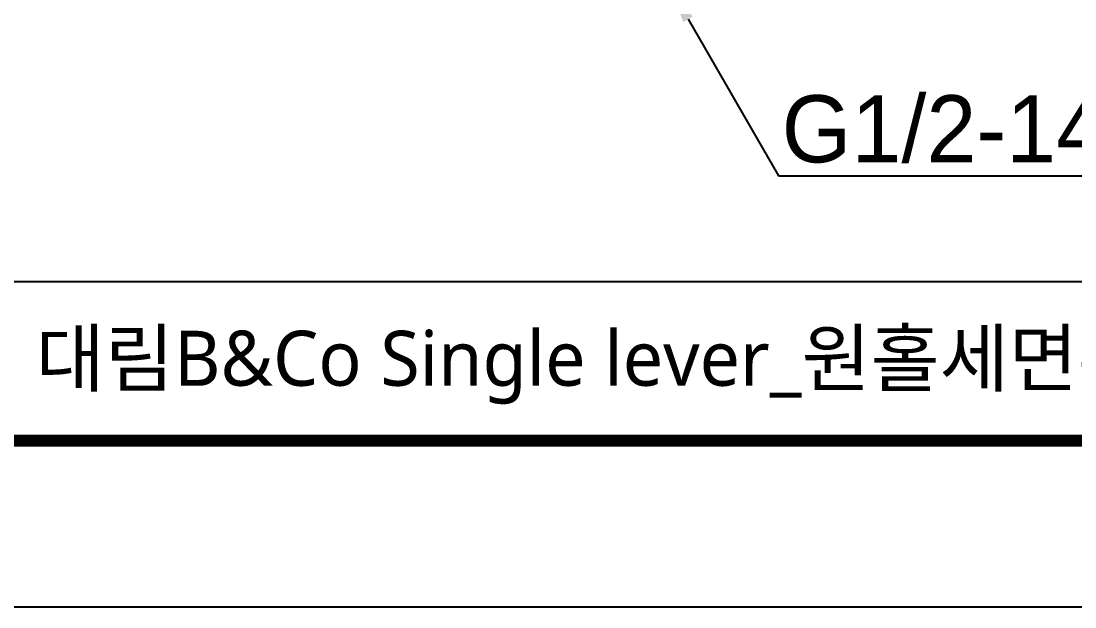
# Model space of a CAD drawing. Extents: x 0 to 1647, y 4681 to 5260.
# Drawn here: x 152.3 to 309.2, y 4681.2 to 4768.5 of the extents above; entities that cross this region are included whole.
import ezdxf
from ezdxf import colors
from ezdxf.entities.mleader import LeaderData, LeaderLine
from ezdxf.math import Vec2, Vec3

# ---------------------------------------------------------------- set-up
doc = ezdxf.new("R2010")
doc.units = 0
doc.header["$LTSCALE"] = 30
doc.header["$MEASUREMENT"] = 0
doc.layers.get('0').update_dxf_attribs({"linetype": 'CONTINUOUS'})
doc.styles.add('Daelim Dimension', font='NanumGothic.ttf')
doc.styles.get("Standard").update_dxf_attribs({"font": 'SYMBOL'})

msp = doc.modelspace()

# ---------------------------------------------------------------- linework, layer by layer
at = {"color": 5}
msp.add_line((12.7, 4729.67), (648.72, 4729.67), dxfattribs=at)
at = {"ltscale": 0.5}
msp.add_lwpolyline([(0, 4681.18), (789.88, 4681.18), (789.88, 5259.94), (0, 5259.94)], close=True, dxfattribs=at)
at = {"color": 5, "linetype": 'ByBlock', "lineweight": 200, "const_width": 1.82}
msp.add_lwpolyline([(12.7, 4705.96), (777.1, 4705.96), (777.1, 5246.5), (12.7, 5246.5)], close=True, dxfattribs=at)

# ---------------------------------------------------------------- texts
at = {"color": 2, "insert": (154.51, 4722.33), "char_height": 8.198, "width": 362.8925, "attachment_point": 1, "style": 'Daelim Dimension'}
msp.add_mtext('대림B&Co Single lever_원홀세면수전_DL L4210', dxfattribs=at)

# ---------------------------------------------------------------- leaders
at = {"ltscale": 0.5}
ml = msp.add_multileader_mtext('Standard', dxfattribs=at)
ml.set_content('{\\f나눔고딕|b0|i0|c129|p50;G1/2-14TH}', color=256)
ml.set_leader_properties(color=5)
ml.build(insert=Vec2(0, 0))
ml.multileader.update_dxf_attribs({"text_left_attachment_type": 6, "text_right_attachment_type": 6, "dogleg_length": 0.36, "arrow_head_size": 5})
ctx = ml.context
ctx.base_point, ctx.char_height, ctx.arrow_head_size, ctx.landing_gap_size, ctx.plane_origin = Vec3(265.49, 4745.42), 10, 5, 0.09, Vec3(249.96, 4771.52)
ctx.left_attachment, ctx.right_attachment = 6, 6
notes = []
notes.append((ctx, [(0, (1, 1, 0), (265.13, 4745.42), (1, 0), 0.36, [(0, [(249.14, 4773.07)], 0, [])])]))
ctx.mtext.insert, ctx.mtext.flow_direction = Vec3(265.58, 4757.42), 5
for ctx, leaders in notes:
    for number, flags, end, landing, length, lines in leaders:
        leader = LeaderData()
        leader.index, (leader.has_last_leader_line, leader.has_dogleg_vector, leader.attachment_direction) = number, flags
        leader.last_leader_point, leader.dogleg_vector, leader.dogleg_length = Vec3(end), Vec3(landing), length
        for number, points, colour, breaks in lines:
            line = LeaderLine()
            line.index, line.vertices, line.color, line.breaks = number, Vec3.list(points), colors.encode_raw_color(colour), breaks
            leader.lines.append(line)
        ctx.leaders.append(leader)

doc.saveas('drawing.dxf')
